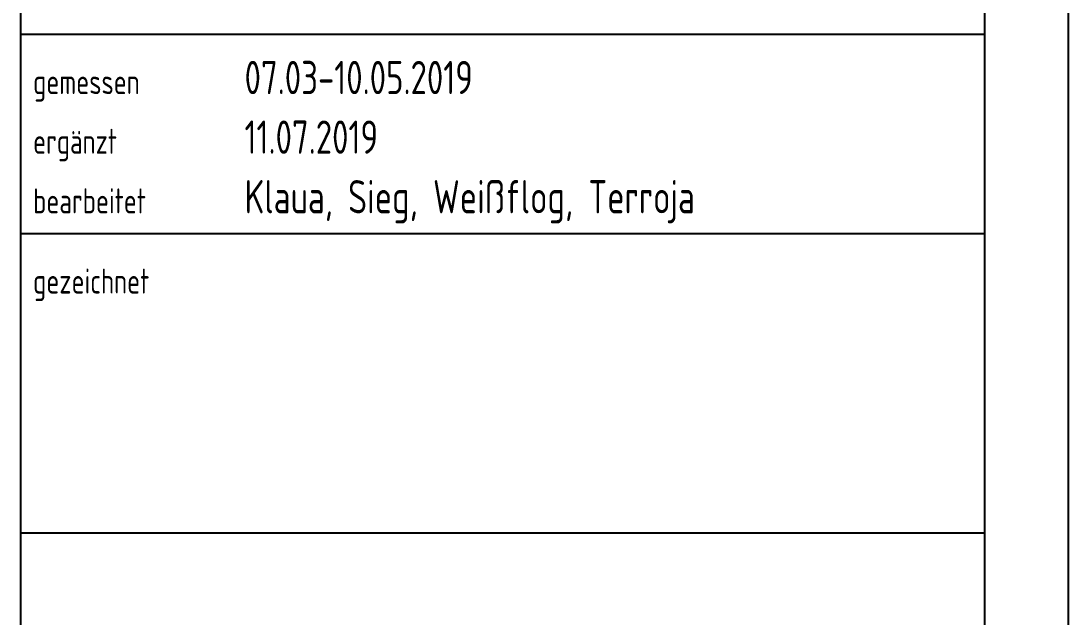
# Model space of a CAD drawing. Header units: centimetres. Extents: x -147 to 196535, y -264 to 83836.
# Drawn here: x 190245 to 196535, y 4525 to 8109 of the extents above; entities that cross this region are included whole.
import ezdxf

# ---------------------------------------------------------------- set-up
doc = ezdxf.new("R2010")
doc.units = ezdxf.units.CM
doc.header["$LTSCALE"] = 20
doc.layers.add('VBW.LAYOUT', color=3, linetype='Continuous')
doc.styles.add('VBWText', font='isocp.shx', dxfattribs={"width": 0.8})

msp = doc.modelspace()

# ---------------------------------------------------------------- linework, layer by layer
at = {"layer": 'VBW.LAYOUT', "color": 4}
msp.add_line((196535.4, 83835.9), (196535.4, -264.1), dxfattribs=at)
at = {"layer": 'VBW.LAYOUT'}
msp.add_line((196035.4, 235.9), (196035.4, 83335.9), dxfattribs=at)
at = {"layer": 'VBW.LAYOUT', "color": 3}
for p, q in [((190245.3, 235.9), (190245.3, 29454.6)), ((190245.3, 8029.4), (196035.4, 8029.4)), ((190245.3, 6830.5), (196035.4, 6830.5)), ((190245.3, 5031.7), (196035.4, 5031.7))]:
    msp.add_line(p, q, dxfattribs=at)

# ---------------------------------------------------------------- texts
at = {"layer": 'VBW.LAYOUT', "color": 3, "style": 'VBWText', "width": 0.8}
for s, p in [('07.03-10.05.2019', (191588.6, 7668.4)), ('11.07.2019', (191588.6, 7310.1)), ('Klaua, Sieg, Weißflog, Terroja', (191588.6, 6951.8))]:
    msp.add_text(s, height=200, dxfattribs=at).set_placement(p)
at = {"layer": 'VBW.LAYOUT', "color": 4, "style": 'VBWText', "width": 0.8}
for s, p in [('gemessen', (190318.3, 7668.4)), ('ergänzt', (190318.3, 7310.1)), ('bearbeitet', (190318.3, 6951.8)), ('gezeichnet', (190318.3, 6469.5))]:
    msp.add_text(s, height=150, dxfattribs=at).set_placement(p)

doc.saveas('drawing.dxf')
